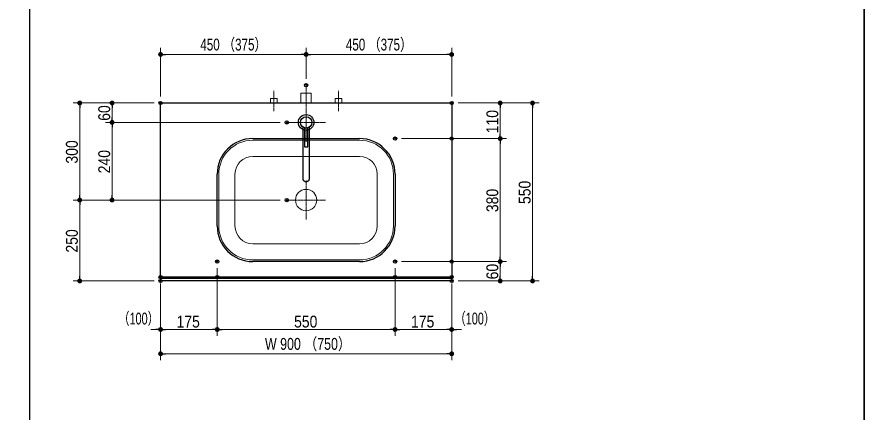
# Model space of a CAD drawing. Units: millimetres, scale not verified. Extents: x -6062 to 6062, y -3045 to 3045.
# Drawn here: x -407 to 2212, y -775 to 446 of the extents above; entities that cross this region are included whole.
import ezdxf
from ezdxf.enums import TextEntityAlignment as Align

# ---------------------------------------------------------------- set-up
doc = ezdxf.new("R2010")
doc.units = ezdxf.units.MM
doc.header["$LTSCALE"] = 20
doc.header["$PDMODE"] = 32
doc.header["$PDSIZE"] = 10
doc.linetypes.add('USER2', pattern=[2.91, 1.76, -0.4, 0.35, -0.4])
for name, color, linetype, lineweight in [('0-0_1図面枠', 7, 'Continuous', 20), ('0-1_2寸法-2', 7, 'Continuous', 15), ('0-2_0', 7, 'Continuous', 25), ('0-4_2寸法-1', 7, 'Continuous', 15), ('0-5_5ボウル・キャビネット', 7, 'Continuous', 15), ('0-7_4給排水', 7, 'Continuous', 30)]:
    doc.layers.add(name, color=color, linetype=linetype, lineweight=lineweight)
doc.layers.add('0-3_Defpoints', color=7, linetype='Continuous')
doc.styles.add('ＭＳ Ｐゴシック', font='')
doc.styles.get('ＭＳ Ｐゴシック').set_extended_font_data('MS PGothic')

# ---------------------------------------------------------------- blocks, each defined once
blk = doc.blocks.new('グループ-2')
at = {"layer": '0-0_1図面枠', "lineweight": 35}
blk.add_lwpolyline([(-80000, 55400), (80000, 55400), (80000, -55400), (-80000, -55400)], close=True, dxfattribs=at)
blk = doc.blocks.new('図面枠')
at = {"layer": '0-0_1図面枠'}
blk.add_blockref('グループ-2', (0, 0), dxfattribs=at)
blk = doc.blocks.new('グループ-12')
at = {"layer": '0-0_1図面枠', "lineweight": 30}
blk.add_line((28400, 41000), (28400, -48600), dxfattribs=at)
blk = doc.blocks.new('_Dot')
at = {"layer": '0-2_0'}
blk.add_line((-10, 0), (-20, 0), dxfattribs=at)
for points in [[(0, 0), (-10, 0), (-9.92, 1.25)], [(0, 0), (-9.92, -1.25), (-10, 0)], [(0, 0), (-9.92, 1.25), (-9.69, 2.49)], [(0, 0), (-9.69, -2.49), (-9.92, -1.25)], [(0, 0), (-9.69, 2.49), (-9.3, 3.68)], [(0, 0), (-9.3, -3.68), (-9.69, -2.49)], [(0, 0), (-9.3, 3.68), (-8.76, 4.82)], [(0, 0), (-8.76, -4.82), (-9.3, -3.68)], [(0, 0), (-8.76, 4.82), (-8.09, 5.88)], [(0, 0), (-8.09, -5.88), (-8.76, -4.82)], [(0, 0), (-8.09, 5.88), (-7.29, 6.85)], [(0, 0), (-7.29, -6.85), (-8.09, -5.88)], [(0, 0), (-7.29, 6.85), (-6.37, 7.71)], [(0, 0), (-6.37, -7.71), (-7.29, -6.85)], [(0, 0), (-6.37, 7.71), (-5.36, 8.44)], [(0, 0), (-5.36, -8.44), (-6.37, -7.71)], [(0, 0), (-5.36, 8.44), (-4.26, 9.05)], [(0, 0), (-4.26, -9.05), (-5.36, -8.44)], [(0, 0), (-4.26, 9.05), (-3.09, 9.51)], [(0, 0), (-3.09, -9.51), (-4.26, -9.05)], [(0, 0), (-3.09, 9.51), (-1.87, 9.82)], [(0, 0), (-1.87, -9.82), (-3.09, -9.51)], [(0, 0), (-1.87, 9.82), (-0.63, 9.98)], [(0, 0), (-0.63, -9.98), (-1.87, -9.82)], [(0, 0), (-0.63, 9.98), (0.63, 9.98)], [(0, 0), (0.63, -9.98), (-0.63, -9.98)], [(0, 0), (0.63, 9.98), (1.87, 9.82)], [(0, 0), (1.87, 9.82), (3.09, 9.51)], [(0, 0), (3.09, 9.51), (4.26, 9.05)], [(0, 0), (4.26, 9.05), (5.36, 8.44)], [(0, 0), (5.36, 8.44), (6.37, 7.71)], [(0, 0), (6.37, 7.71), (7.29, 6.85)], [(0, 0), (7.29, 6.85), (8.09, 5.88)], [(0, 0), (8.09, 5.88), (8.76, 4.82)], [(0, 0), (8.76, 4.82), (9.3, 3.68)], [(0, 0), (9.3, 3.68), (9.69, 2.49)], [(0, 0), (9.69, 2.49), (9.92, 1.25)], [(0, 0), (9.92, 1.25), (10, 0)], [(0, 0), (1.87, -9.82), (0.63, -9.98)], [(0, 0), (3.09, -9.51), (1.87, -9.82)], [(0, 0), (4.26, -9.05), (3.09, -9.51)], [(0, 0), (5.36, -8.44), (4.26, -9.05)], [(0, 0), (6.37, -7.71), (5.36, -8.44)], [(0, 0), (7.29, -6.85), (6.37, -7.71)], [(0, 0), (8.09, -5.88), (7.29, -6.85)], [(0, 0), (8.76, -4.82), (8.09, -5.88)], [(0, 0), (9.3, -3.68), (8.76, -4.82)], [(0, 0), (9.69, -2.49), (9.3, -3.68)], [(0, 0), (9.92, -1.25), (9.69, -2.49)], [(0, 0), (10, 0), (9.92, -1.25)]]:
    blk.add_solid(points, dxfattribs=at)
blk = doc.blocks.new('グループ-68')
at = {"layer": '0-5_5ボウル・キャビネット', "lineweight": 30}
for p, q in [((42200, 1400), (48800, 1400)), ((40000, -4000), (40000, -800)), ((51000, -800), (51000, -4000)), ((48800, -6200), (42200, -6200))]:
    blk.add_line(p, q, dxfattribs=at)
at = {"layer": '0-5_5ボウル・キャビネット'}
for p, q in [((42200, 1300), (48800, 1300)), ((42200, 300), (48800, 300)), ((40100, -4000), (40100, -800)), ((41100, -4000), (41100, -800)), ((49900, -800), (49900, -4000)), ((50900, -800), (50900, -4000)), ((48800, -5100), (42200, -5100)), ((48800, -6100), (42200, -6100))]:
    blk.add_line(p, q, dxfattribs=at)
at = {"layer": '0-5_5ボウル・キャビネット', "lineweight": 30}
for centre, start, end in [((42200, -800), 90, 180), ((48800, -800), 0, 90), ((42200, -4000), 180, 270), ((48800, -4000), 270, 0)]:
    blk.add_arc(centre, 2200, start, end, dxfattribs=at)
at = {"layer": '0-5_5ボウル・キャビネット'}
for centre, radius, start, end in [((42200, -800), 2100, 90, 180), ((48800, -800), 2100, 0, 90), ((42200, -800), 1100, 90, 180), ((48800, -800), 1100, 0, 90), ((42200, -4000), 2100, 180, 270), ((42200, -4000), 1100, 180, 270), ((48800, -4000), 1100, 270, 0), ((48800, -4000), 2100, 270, 0)]:
    blk.add_arc(centre, radius, start, end, dxfattribs=at)
blk = doc.blocks.new('グループ-69')
at = {"layer": '0-5_5ボウル・キャビネット', "linetype": 'USER2'}
for p, q in [((45500, -1200), (45500, -3600)), ((44300, -2400), (46700, -2400))]:
    blk.add_line(p, q, dxfattribs=at)
at = {"layer": '0-5_5ボウル・キャビネット'}
blk.add_circle((45500, -2400), 660, dxfattribs=at)
blk = doc.blocks.new('グループ-74')
at = {"layer": '0-7_4給排水', "linetype": 'USER2', "lineweight": 15}
blk.add_line((45500, 3100), (45500, 4700), dxfattribs=at)
at = {"layer": '0-7_4給排水', "lineweight": 15}
blk.add_lwpolyline([(45180, 3600), (45180, 4200), (45820, 4200), (45820, 3600)], dxfattribs=at)
blk = doc.blocks.new('止水栓_平面_W100')
at = {"layer": '0-7_4給排水', "linetype": 'USER2', "lineweight": 15}
for p, q in [((-2000, -500), (-2000, 780)), ((2000, -500), (2000, 780))]:
    blk.add_line(p, q, dxfattribs=at)
at = {"layer": '0-7_4給排水', "lineweight": 15}
for points in [[(-2210, 0), (-2210, 280), (-1790, 280), (-1790, 0)], [(1790, 0), (1790, 280), (2210, 280), (2210, 0)]]:
    blk.add_lwpolyline(points, dxfattribs=at)
blk = doc.blocks.new('グループ-77')
at = {"layer": '0-7_4給排水', "linetype": 'USER2', "lineweight": 15}
for p, q in [((45500, 3600), (45500, 1200)), ((44300, 2400), (46700, 2400))]:
    blk.add_line(p, q, dxfattribs=at)
at = {"layer": '0-7_4給排水'}
for points in [[(45300, 2112.8), (45300, -1100), (45300.8, -1113.8), (45303.3, -1127.9), (45307.7, -1142.2), (45314, -1156.4), (45322.3, -1170.4), (45332.6, -1183.8), (45344.7, -1196.6), (45358.6, -1208.3), (45373.9, -1218.9), (45390.6, -1228.2), (45408.1, -1236.1), (45426.4, -1242.5), (45445, -1247.3), (45463.6, -1250.7), (45482, -1252.6), (45500, -1253.2), (45518, -1252.6), (45536.4, -1250.7), (45555, -1247.3), (45573.6, -1242.5), (45591.9, -1236.1), (45609.4, -1228.2), (45626.1, -1218.9), (45641.4, -1208.3), (45655.3, -1196.6), (45667.4, -1183.8), (45677.7, -1170.4), (45686, -1156.4), (45692.3, -1142.2), (45696.7, -1127.9), (45699.2, -1113.8), (45700, -1100), (45700, 2112.8)], [(45400, 2064.6), (45400, 900), (45600, 900), (45600, 2064.6)]]:
    blk.add_lwpolyline(points, dxfattribs=at)
for radius in [480, 350]:
    blk.add_circle((45500, 2400), radius, dxfattribs=at)

msp = doc.modelspace()

# ---------------------------------------------------------------- linework, layer by layer
at = {"layer": '0-1_2寸法-2'}
for p, q in [((37.5, -378), (37.5, -540)), ((212.5, -378), (212.5, -540)), ((762.5, -378), (762.5, -540)), ((937.5, -378), (937.5, -540)), ((22.49, -520), (7.49, -520)), ((212.5, -520), (37.5, -520)), ((227.51, -520), (242.51, -520)), ((747.49, -520), (732.49, -520)), ((762.5, -520), (937.5, -520)), ((952.51, -520), (967.51, -520))]:
    msp.add_line(p, q, dxfattribs=at)
at = {"layer": '0-3_Defpoints'}
for p in [(37.5, 330), (937.5, 330), (487.5, 235), (-212.5, 180), (-112.5, 180), (-112.5, 180), (37.5, 180), (937.5, 180), (937.5, 180), (1087.5, 180), (1087.5, 180), (1187.5, 180), (427.5, 120), (762.5, 70), (937.5, 70), (-112.5, -120), (427.5, -120), (212.5, -310), (762.5, -310), (937.5, -310), (1087.5, -310), (1087.5, -310), (-212.5, -370), (37.5, -358), (37.5, -370), (212.5, -358), (762.5, -358), (937.5, -358), (937.5, -370), (1087.5, -370), (37.5, -520), (37.5, -520), (212.5, -520), (937.5, -520), (937.5, -520), (37.5, -595)]:
    msp.add_point(p, dxfattribs=at)
at = {"layer": '0-4_2寸法-1'}
for p, q in [((37.5, 200), (37.5, 350)), ((487.5, 255), (487.5, 350)), ((487.5, 255), (487.5, 350)), ((937.5, 200), (937.5, 350)), ((472.49, 330), (52.51, 330)), ((502.51, 330), (922.49, 330)), ((-132.5, 180), (-232.5, 180)), ((-212.5, -104.99), (-212.5, 164.99)), ((17.5, 180), (-132.5, 180)), ((-112.5, 135.01), (-112.5, 164.99)), ((957.5, 180), (1107.5, 180)), ((1087.5, 85.01), (1087.5, 164.99)), ((1107.5, 180), (1207.5, 180)), ((1187.5, -354.99), (1187.5, 164.99)), ((407.5, 120), (-132.5, 120)), ((407.5, 120), (-132.5, 120)), ((-112.5, 104.99), (-112.5, -104.99)), ((782.5, 70), (1107.5, 70)), ((957.5, 70), (1107.5, 70)), ((1087.5, 54.99), (1087.5, -294.99)), ((-132.5, -120), (-232.5, -120)), ((-132.5, -120), (-232.5, -120)), ((407.5, -120), (-132.5, -120)), ((-212.5, -135.01), (-212.5, -354.99)), ((782.5, -310), (1107.5, -310)), ((957.5, -310), (1107.5, -310)), ((212.5, -330), (212.5, -540)), ((762.5, -330), (762.5, -540)), ((1087.5, -354.99), (1087.5, -325.01)), ((17.5, -370), (-232.5, -370)), ((37.5, -378), (37.5, -540)), ((212.5, -378), (212.5, -540)), ((762.5, -378), (762.5, -540)), ((937.5, -378), (937.5, -540)), ((957.5, -370), (1107.5, -370)), ((1107.5, -370), (1207.5, -370)), ((197.49, -520), (52.51, -520)), ((747.49, -520), (227.51, -520)), ((777.51, -520), (922.49, -520)), ((37.5, -540), (37.5, -615)), ((937.5, -540), (937.5, -615)), ((922.49, -595), (52.51, -595))]:
    msp.add_line(p, q, dxfattribs=at)
at = {"layer": '0-5_5ボウル・キャビネット', "lineweight": 30}
for points in [[(37.5, 180), (937.5, 180), (937.5, -358), (37.5, -358)], [(38.5, -361), (936.5, -361), (936.5, -370), (38.5, -370)]]:
    msp.add_lwpolyline(points, close=True, dxfattribs=at)

# ---------------------------------------------------------------- block references
at = {"layer": '0-0_1図面枠', "xscale": 0.05, "yscale": 0.05}
for name in ['図面枠', 'グループ-12']:
    msp.add_blockref(name, (-1787.5, 0), dxfattribs=at)
at = {"layer": '0-1_2寸法-2', "xscale": 0.7503418, "yscale": 0.7503418}
for p in [(37.5, -520), (762.5, -520)]:
    msp.add_blockref('_Dot', p, dxfattribs=at)
at = {"layer": '0-1_2寸法-2', "xscale": 0.7503418, "yscale": 0.7503418, "rotation": 180}
for p in [(212.5, -520), (937.5, -520)]:
    msp.add_blockref('_Dot', p, dxfattribs=at)
at = {"layer": '0-4_2寸法-1', "xscale": 0.7503418, "yscale": 0.7503418}
for p, rotation in [((37.5, 330), 180), ((487.5, 330), 180), ((-212.5, 180), 90), ((-112.5, 180), 90), ((1087.5, 180), 90), ((1187.5, 180), 90), ((-112.5, 120), 270), ((-112.5, 120), 90), ((1087.5, 70), 270), ((1087.5, 70), 90), ((-212.5, -120), 270), ((-212.5, -120), 90), ((-112.5, -120), 270), ((1087.5, -310), 270), ((1087.5, -310), 90), ((-212.5, -370), 270), ((1087.5, -370), 270), ((1187.5, -370), 270), ((37.5, -520), 180), ((212.5, -520), 180), ((762.5, -520), 180), ((37.5, -595), 180)]:
    msp.add_blockref('_Dot', p, dxfattribs=dict(at, rotation=rotation))
for p in [(487.5, 330), (937.5, 330), (212.5, -520), (762.5, -520), (937.5, -520), (937.5, -595)]:
    msp.add_blockref('_Dot', p, dxfattribs=at)
at = {"layer": '0-5_5ボウル・キャビネット', "xscale": 0.05, "yscale": 0.05}
for name in ['グループ-68', 'グループ-69']:
    msp.add_blockref(name, (-1787.5, 0), dxfattribs=at)
at = {"layer": '0-7_4給排水', "xscale": 0.05, "yscale": 0.05}
for name, p in [('止水栓_平面_W100', (487.5, 180)), ('グループ-74', (-1787.5, 0)), ('グループ-77', (-1787.5, 0))]:
    msp.add_blockref(name, p, dxfattribs=at)

# ---------------------------------------------------------------- texts
at = {"layer": '0-1_2寸法-2', "style": 'ＭＳ Ｐゴシック', "width": 0.7}
for p in [(-93.57, -515.51), (946, -515.51)]:
    msp.add_text('（100）', height=36.66, dxfattribs=at).set_placement(p, align=Align.BOTTOM_LEFT)
at = {"layer": '0-4_2寸法-1', "style": 'ＭＳ Ｐゴシック'}
for s, width, p in [('450 （375）', 0.75, (160.29, 331.19)), ('450 （375）', 0.75, (610.29, 331.19)), ('175', 0.9, (86.78, -524.96)), ('550', 0.9, (450.22, -524.96)), ('175', 0.9, (811.78, -524.96)), ('W 900 （750）', 0.8, (360.23, -593.81))]:
    msp.add_text(s, height=36.66, dxfattribs=dict(at, width=width)).set_placement(p, align=Align.BOTTOM_LEFT)
at = {"layer": '0-4_2寸法-1', "style": 'ＭＳ Ｐゴシック', "width": 0.9}
for s, p in [('60', (-107.54, 124.92)), ('110', (1092.46, 86.39)), ('300', (-207.54, -7.28)), ('240', (-107.54, -37.28)), ('550', (1192.46, -132.28)), ('380', (1092.46, -157.28)), ('250', (-207.54, -282.28)), ('60', (1092.46, -365.08))]:
    msp.add_text(s, height=36.66, rotation=90, dxfattribs=at).set_placement(p, align=Align.BOTTOM_LEFT)

doc.saveas('drawing.dxf')
